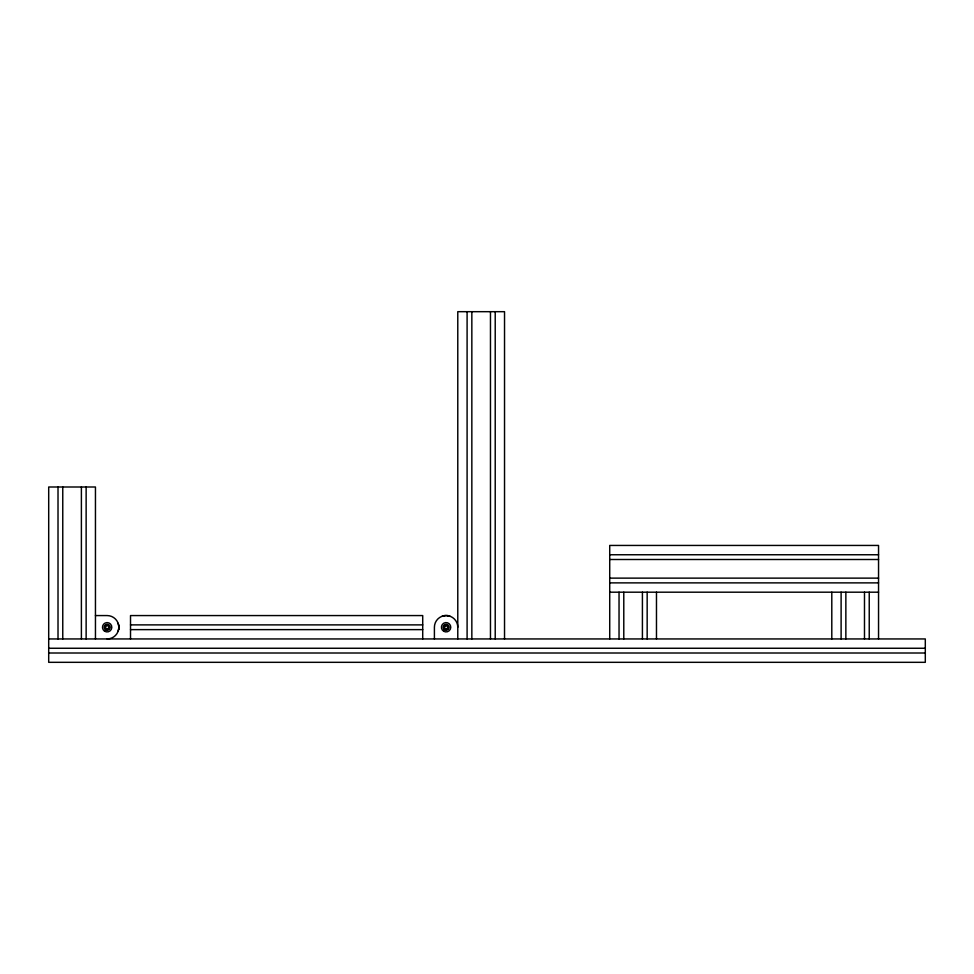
<?xml version="1.0" encoding="UTF-8"?>
<svg xmlns="http://www.w3.org/2000/svg" width="974" height="974" viewBox="0 0 974 974"><rect width="100%" height="100%" fill="white"/><g stroke="black" fill="none" stroke-linecap="round" stroke-linejoin="round"><path stroke-width="1.46" d="M446.396 628.863L446.896 628.68A1.656 1.656 0 0 0 447.407 628.23L447.711 627A1.656 1.656 0 0 0 447.468 626.355L446.396 625.649M118.767 628.461L118.158 631.152M445.362 625.783L445.288 625.832A1.656 1.656 0 0 0 444.753 626.258L444.473 627.512M105.533 626.927L106.349 625.819A1.631 1.631 0 0 1 106.86 625.649L108.102 625.929A1.631 1.631 0 0 1 108.552 626.428L108.771 627.061A1.631 1.631 0 0 1 108.759 627.463L108.041 628.62A1.631 1.631 0 0 1 107.432 628.875L106.178 628.583A1.631 1.631 0 0 1 105.789 628.169L105.509 627.451A1.631 1.631 0 0 1 105.533 626.952M445.386 625.783L445.897 625.625A1.656 1.656 0 0 1 446.287 625.6M442.172 616.238L444.01 615.751M444.887 615.629L444.01 615.751A3.859 1.084 -0.5 0 1 444.789 615.556A3.738 1.181 0 0 1 447.322 615.605L450.012 616.238M609.724 554.754L878.548 554.754M609.724 559.502L878.548 559.502M609.724 578.13L878.548 578.13M609.724 582.878L878.548 582.878M609.724 592.192L878.548 592.192M95.452 615.568L107.14 615.568A11.688 11.688 0 0 1 118.828 627.256A11.688 11.688 0 0 1 107.14 638.944M130.516 624.882L422.716 624.882M130.516 629.63L422.716 629.63M48.7 638.944L925.3 638.944L925.3 662.32L48.7 662.32L48.7 487L95.452 487L95.452 638.944M48.7 648.258L925.3 648.258M48.7 653.006L925.3 653.006M118.158 623.336L118.767 626.051M878.548 638.944L878.548 545.44L609.724 545.44L609.724 638.944M869.234 592.192L869.234 638.944M864.486 592.192L864.486 638.944M845.858 592.192L845.858 638.944M841.11 592.192L841.11 638.944M831.796 592.192L831.796 638.944M656.476 592.192L656.476 638.944M647.162 592.192L647.162 638.944M642.414 592.192L642.414 638.944M623.786 592.192L623.786 638.944M619.038 592.192L619.038 638.944M504.532 638.944L504.532 311.68L457.78 311.68L457.78 638.944M495.218 311.68L495.218 638.944M490.47 311.68L490.47 638.944M471.842 311.68L471.842 638.944M467.094 311.68L467.094 638.944M434.404 638.944L434.404 627.256A11.688 11.688 0 0 1 446.092 615.568A11.688 11.688 0 0 1 457.78 627.256M422.716 638.944L422.716 615.568L130.516 615.568L130.516 638.944M86.138 487L86.138 638.944M81.39 487L81.39 638.944M62.762 487L62.762 638.944M58.014 487L58.014 638.944M118.694 625.028A3.859 1.084 89.5 0 1 118.84 625.953A3.738 1.181 90 0 1 118.791 628.486A3.859 1.084 -89.5 0 1 118.694 629.484M447.395 615.556A3.859 1.084 0.5 0 1 448.32 615.702M446.262 628.887A1.656 1.656 0 0 1 445.763 628.875L444.655 628.047A1.656 1.656 0 0 1 444.448 627.524M105.691 629.094A2.338 2.338 0 0 0 109.453 627.585A2.338 2.338 0 0 0 106.276 625.089A2.338 2.338 0 0 0 105.691 629.094M105.582 629.728A2.922 2.922 0 0 0 110.062 627.366A2.922 2.922 0 0 0 105.776 624.675A2.922 2.922 0 0 0 105.582 629.728M104.522 631.128A4.675 4.675 0 0 0 111.803 627.585A4.675 4.675 0 0 0 105.095 623.056A4.675 4.675 0 0 0 104.522 631.128M444.4 628.863A2.338 2.338 0 0 0 448.332 627.913A2.338 2.338 0 0 0 445.544 624.979A2.338 2.338 0 0 0 444.4 628.863M444.363 629.606A2.922 2.922 0 0 0 449.002 627.585A2.922 2.922 0 0 0 444.923 624.577A2.922 2.922 0 0 0 444.363 629.606M443.706 631.274A4.675 4.675 0 0 0 450.767 627.305A4.675 4.675 0 0 0 443.803 623.177A4.675 4.675 0 0 0 443.706 631.274"/></g></svg>
